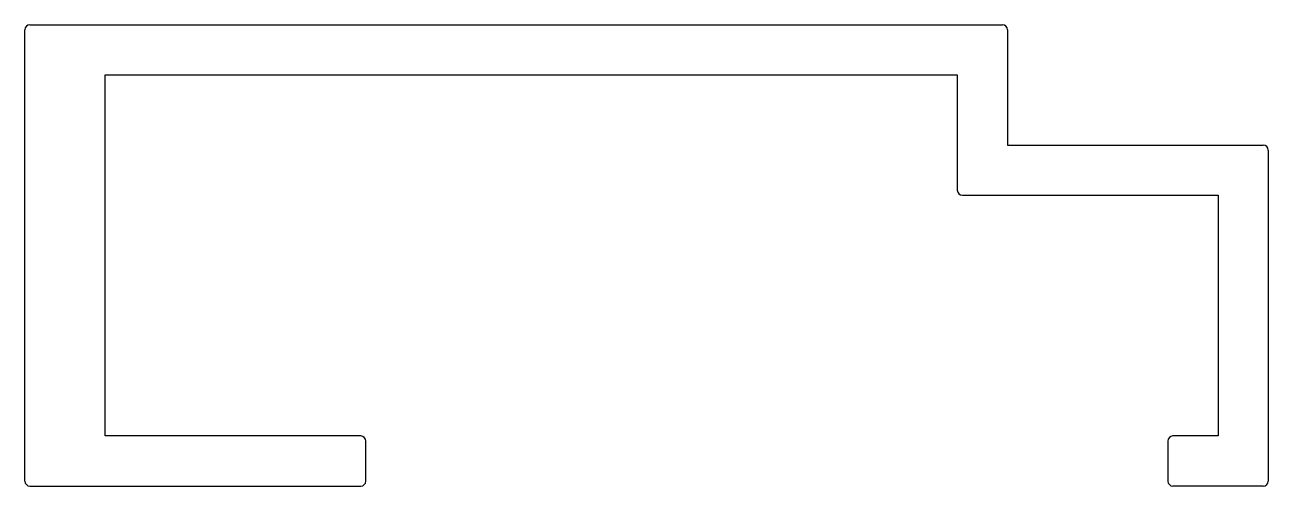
# Model space of a CAD drawing. Extents: x 3151.3 to 3213.3, y 1413.9 to 1436.9.
import ezdxf

# ---------------------------------------------------------------- set-up
doc = ezdxf.new("R2010")
doc.units = 0
doc.layers.add('YENI', color=7, linetype='CONTINUOUS')

msp = doc.modelspace()

# ---------------------------------------------------------------- linework, layer by layer
at = {"layer": 'YENI'}
for p, q in [((3151.32, 1414.114), (3151.32, 1436.614)), ((3151.57, 1436.864), (3200.07, 1436.864)), ((3200.32, 1436.614), (3200.32, 1430.864)), ((3155.32, 1416.364), (3155.32, 1434.364)), ((3155.32, 1434.364), (3197.82, 1434.364)), ((3197.82, 1434.364), (3197.82, 1428.614)), ((3200.32, 1430.864), (3213.07, 1430.864)), ((3213.32, 1430.614), (3213.32, 1414.114)), ((3198.07, 1428.364), (3210.82, 1428.364)), ((3210.82, 1428.364), (3210.82, 1416.364)), ((3168.07, 1416.364), (3155.32, 1416.364)), ((3168.32, 1414.114), (3168.32, 1416.114)), ((3208.32, 1416.114), (3208.32, 1414.114)), ((3210.82, 1416.364), (3208.57, 1416.364)), ((3151.57, 1413.864), (3168.07, 1413.864)), ((3213.07, 1413.864), (3208.57, 1413.864))]:
    msp.add_line(p, q, dxfattribs=at)
for centre, start, end in [((3151.57, 1436.614), 90, 180), ((3200.07, 1436.614), 0, 90), ((3213.07, 1430.614), 0, 90), ((3198.07, 1428.614), 180, 270), ((3168.07, 1416.114), 0, 90), ((3208.57, 1416.114), 90, 180), ((3151.57, 1414.114), 180, 270), ((3168.07, 1414.114), 270, 0), ((3208.57, 1414.114), 180, 270), ((3213.07, 1414.114), 270, 0)]:
    msp.add_arc(centre, 0.25, start, end, dxfattribs=at)

doc.saveas('drawing.dxf')
